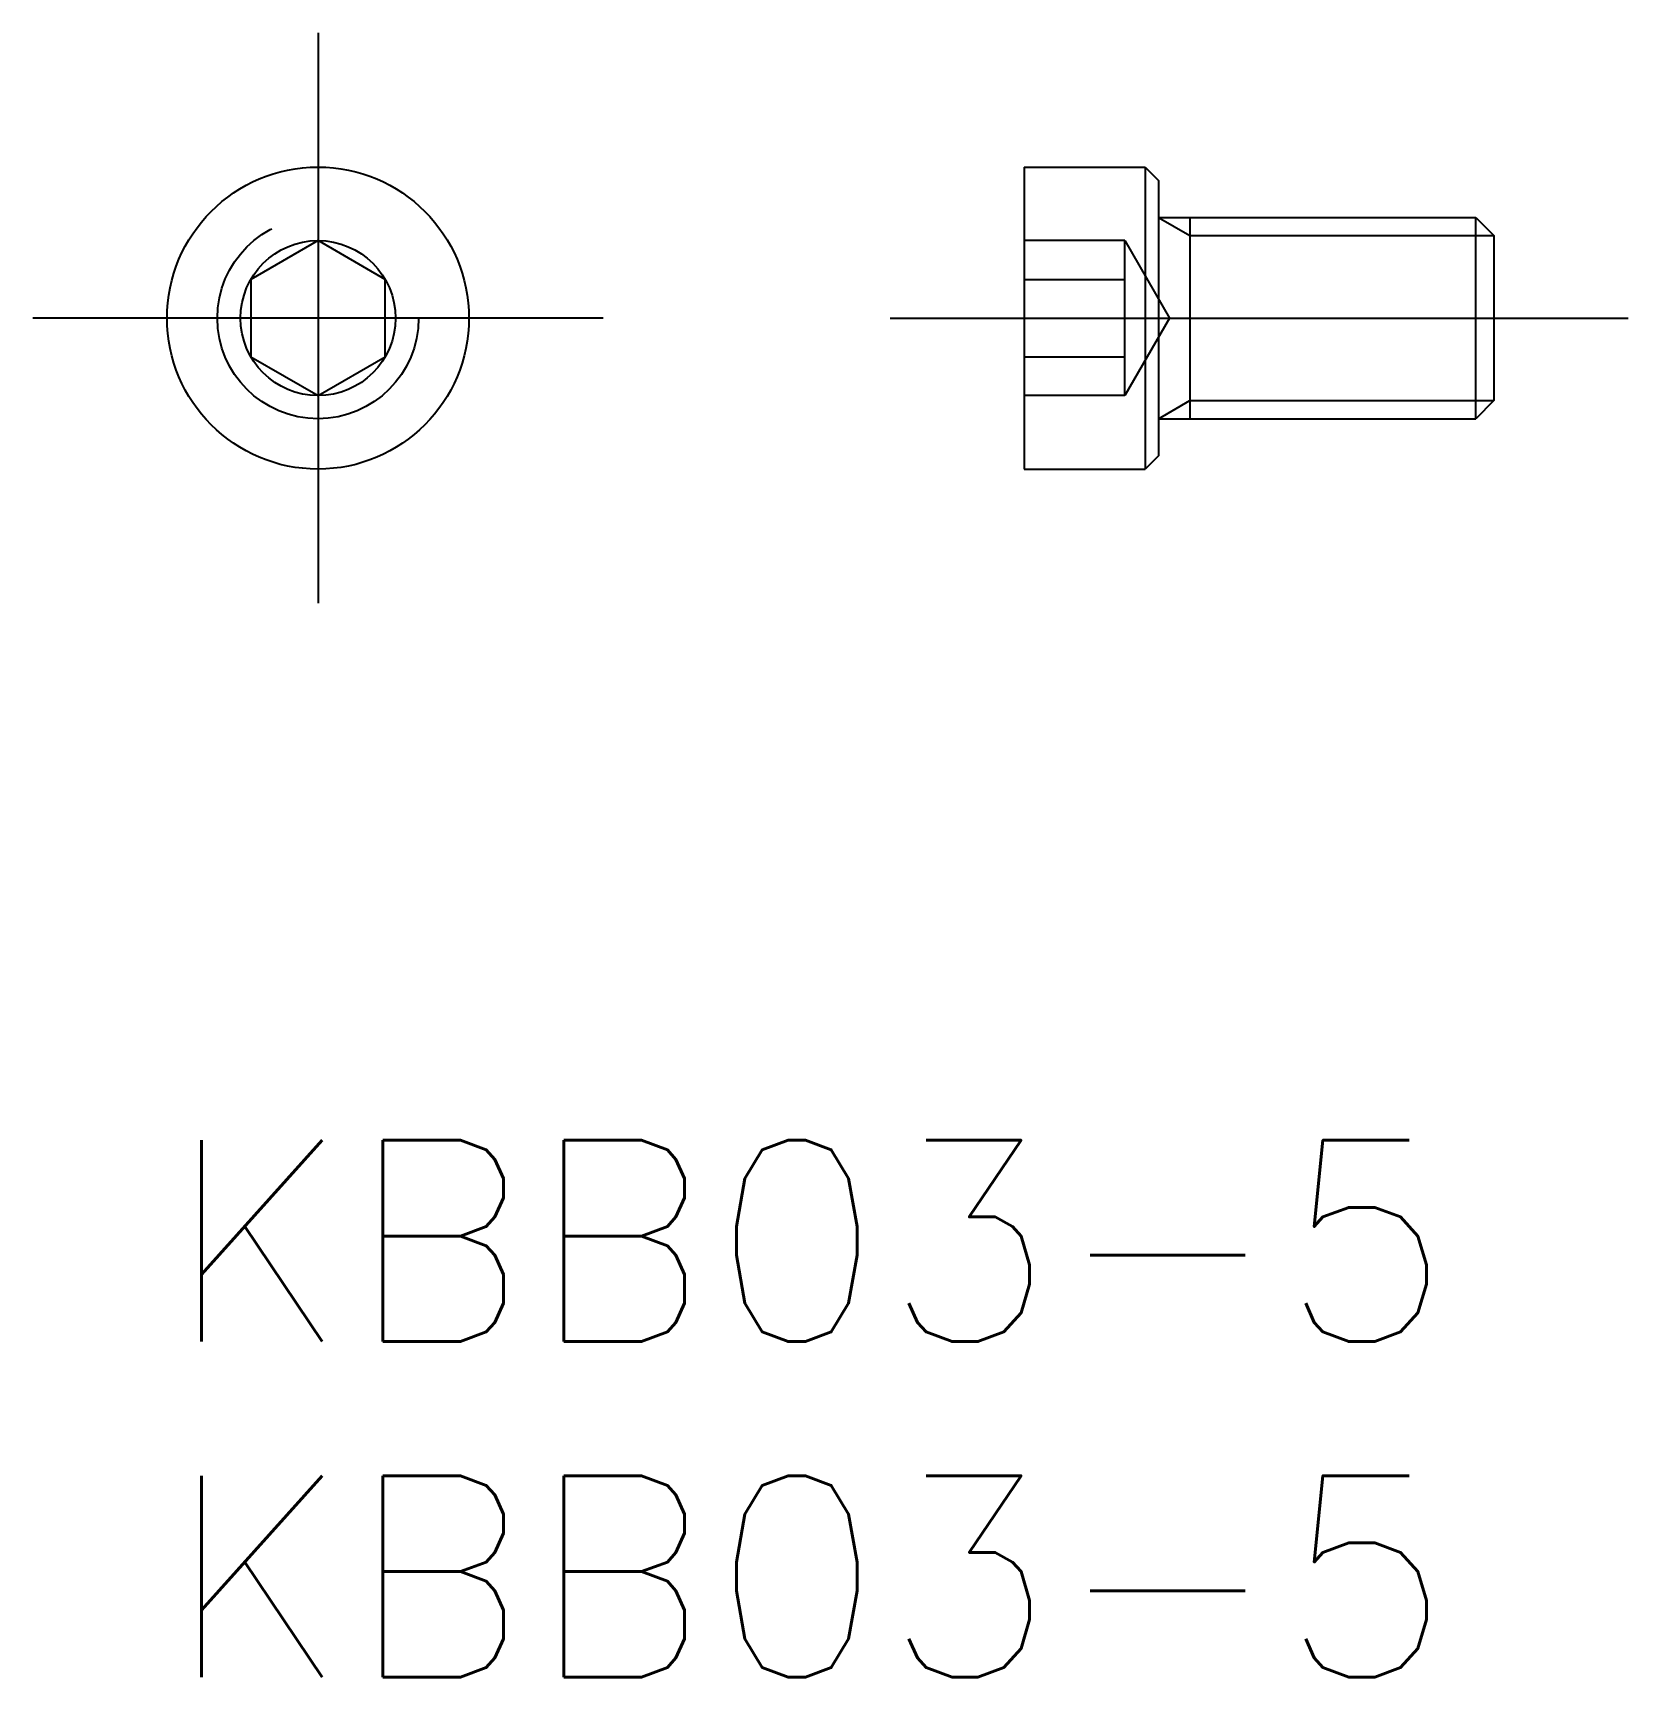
# Model space of a CAD drawing. Extents: x -2 to 21.8, y -8 to 16.5.
import ezdxf

# ---------------------------------------------------------------- set-up
doc = ezdxf.new("R2010")
doc.units = 0
doc.header["$LTSCALE"] = 0.5
doc.linetypes.add('CENTER', pattern=[50.8, 31.75, -6.35, 6.35, -6.35])
doc.linetypes.add('DASHED', pattern=[19.05, 12.7, -6.35])
for name, color, linetype in [('MSM_CENTER', 1, 'CENTER'), ('MSM_CONTINUOUS', 7, 'CONTINUOUS'), ('MSM_DASHED', 4, 'DASHED'), ('MSM_NARROW', 5, 'CONTINUOUS'), ('MSM_PART_NUMBER', 7, 'CONTINUOUS')]:
    doc.layers.add(name, color=color, linetype=linetype)
doc.styles.get("Standard").update_dxf_attribs({"font": 'txt.shx', "height": 3, "bigfont": 'bigfont.shx'})

# ---------------------------------------------------------------- blocks, each defined once
blk = doc.blocks.new('*U2')
at = {"layer": 'MSM_PART_NUMBER'}
blk.add_text('KBB03-5', height=3, dxfattribs=at).set_placement((0, -3))
blk = doc.blocks.new('*U3')
at = {"layer": 'MSM_PART_NUMBER'}
blk.add_text('KBB03-5', height=3, dxfattribs=at).set_placement((0, -8))

msp = doc.modelspace()

# ---------------------------------------------------------------- linework, layer by layer
at = {"layer": 'MSM_CENTER'}
for p, q in [((2.25, 16.5), (2.25, 8)), ((6.5, 12.25), (-2, 12.25)), ((10.777, 12.25), (21.777, 12.25))]:
    msp.add_line(p, q, dxfattribs=at)
at = {"layer": 'MSM_CONTINUOUS'}
for p, q in [((12.777, 14.5), (14.577, 14.5)), ((12.777, 14.5), (12.777, 10)), ((14.577, 14.5), (14.777, 14.3)), ((14.577, 14.5), (14.577, 10)), ((14.777, 14.3), (14.777, 10.2)), ((14.777, 13.75), (19.507, 13.75)), ((15.246, 13.75), (15.246, 10.75)), ((19.507, 10.75), (19.507, 13.75)), ((19.507, 13.75), (19.777, 13.479)), ((19.777, 13.479), (19.777, 11.02)), ((2.25, 13.405), (1.25, 12.827)), ((3.25, 12.827), (2.25, 13.405)), ((1.25, 12.827), (1.25, 11.673)), ((3.25, 11.673), (3.25, 12.827)), ((1.25, 11.673), (2.25, 11.095)), ((2.25, 11.095), (3.25, 11.673)), ((19.777, 11.02), (19.507, 10.75)), ((14.777, 10.75), (19.507, 10.75)), ((14.777, 10.2), (14.577, 10)), ((12.777, 10), (14.577, 10))]:
    msp.add_line(p, q, dxfattribs=at)
for radius in [2.25, 1.155]:
    msp.add_circle((2.25, 12.25), radius, dxfattribs=at)
at = {"layer": 'MSM_DASHED'}
for p, q in [((14.277, 13.405), (12.777, 13.405)), ((14.277, 11.095), (14.277, 13.405)), ((14.277, 13.405), (14.944, 12.25)), ((12.777, 12.827), (14.277, 12.827)), ((14.944, 12.25), (14.277, 11.095)), ((12.777, 11.673), (14.277, 11.673)), ((14.277, 11.095), (12.777, 11.095))]:
    msp.add_line(p, q, dxfattribs=at)
msp.add_circle((2.25, 12.25), 1.5, dxfattribs=at)
at = {"layer": 'MSM_NARROW'}
for p, q in [((14.777, 13.75), (15.246, 13.479)), ((15.246, 13.479), (19.777, 13.479)), ((14.777, 10.75), (15.246, 11.02)), ((15.246, 11.02), (19.777, 11.02))]:
    msp.add_line(p, q, dxfattribs=at)

# ---------------------------------------------------------------- block references
at = {"layer": 'MSM_CONTINUOUS'}
for name in ['*U2', '*U3']:
    msp.add_blockref(name, (0, 0), dxfattribs=at)

doc.saveas('drawing.dxf')
